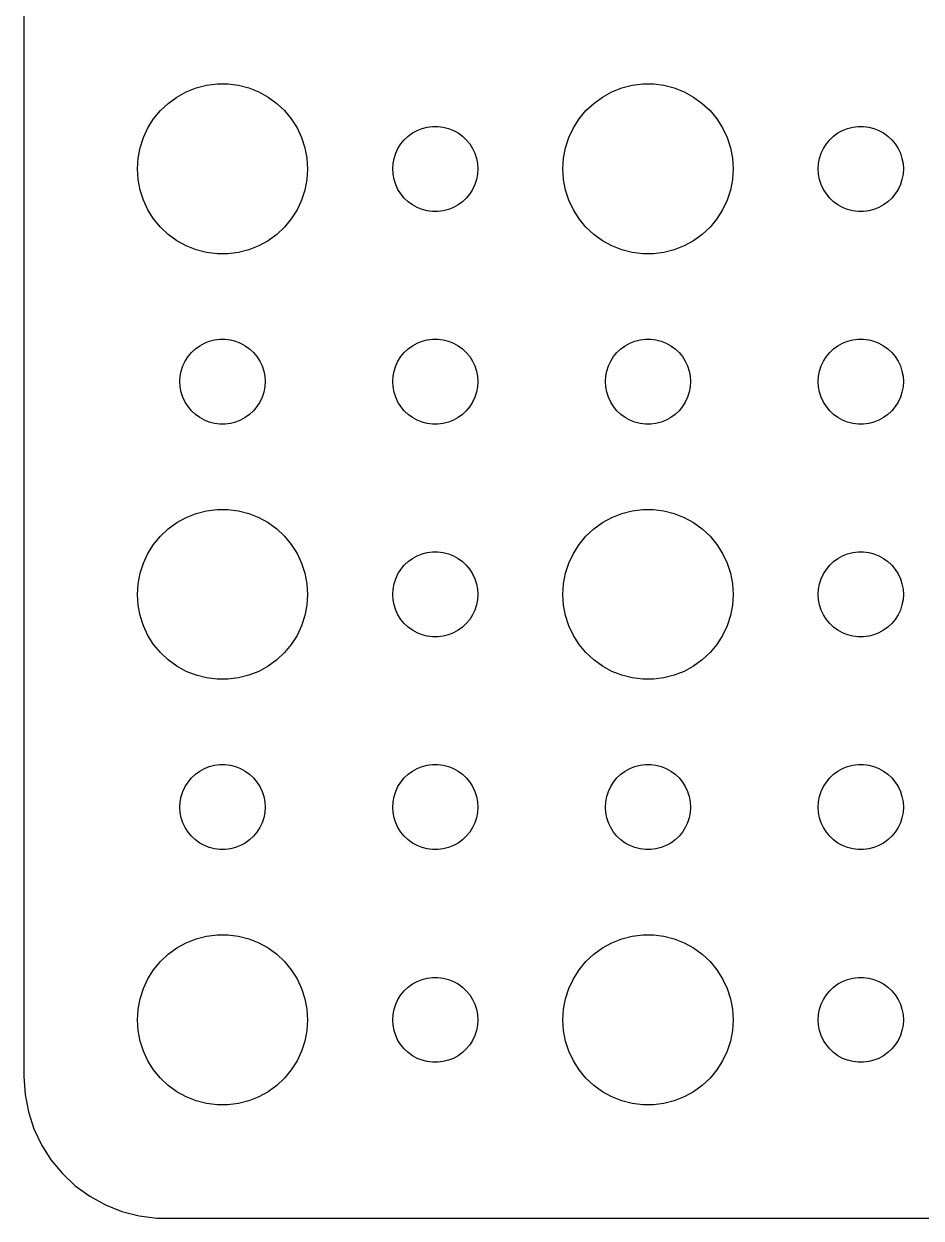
# Model space of a CAD drawing. Header units: metres. Extents: x -67 to 67, y -44 to 44.
# Drawn here: x -67 to -35.37, y -44.49 to -2.39 of the extents above; entities that cross this region are included whole.
import ezdxf

# ---------------------------------------------------------------- set-up
doc = ezdxf.new("R2010")
doc.units = ezdxf.units.M

msp = doc.modelspace()

# ---------------------------------------------------------------- linework, layer by layer
for p, q in [((-67, 39.5), (-67, -39.5)), ((-60.927, -4.64682), (-60.5621, -4.55313)), ((-60.5621, -4.55313), (-60.1884, -4.50591)), ((-60.1884, -4.50591), (-59.8116, -4.50591)), ((-59.8116, -4.50591), (-59.4379, -4.55313)), ((-59.4379, -4.55313), (-59.0729, -4.64682)), ((-45.927, -4.64682), (-45.5621, -4.55313)), ((-45.5621, -4.55313), (-45.1884, -4.50591)), ((-45.1884, -4.50591), (-44.8116, -4.50591)), ((-44.8116, -4.50591), (-44.4379, -4.55313)), ((-44.4379, -4.55313), (-44.0729, -4.64682)), ((-61.9123, -5.18845), (-61.6075, -4.96701)), ((-61.6075, -4.96701), (-61.2773, -4.78551)), ((-61.2773, -4.78551), (-60.927, -4.64682)), ((-59.0729, -4.64682), (-58.7227, -4.78551)), ((-58.7227, -4.78551), (-58.3925, -4.96701)), ((-58.3925, -4.96701), (-58.0877, -5.18845)), ((-46.9123, -5.18845), (-46.6075, -4.96701)), ((-46.6075, -4.96701), (-46.2773, -4.78551)), ((-46.2773, -4.78551), (-45.927, -4.64682)), ((-44.0729, -4.64682), (-43.7227, -4.78551)), ((-43.7227, -4.78551), (-43.3925, -4.96701)), ((-43.3925, -4.96701), (-43.0877, -5.18845)), ((-62.427, -5.73663), (-62.1869, -5.44635)), ((-62.1869, -5.44635), (-61.9123, -5.18845)), ((-58.0877, -5.18845), (-57.8131, -5.44635)), ((-57.8131, -5.44635), (-57.5729, -5.73663)), ((-47.427, -5.73663), (-47.1869, -5.44635)), ((-47.1869, -5.44635), (-46.9123, -5.18845)), ((-43.0877, -5.18845), (-42.8131, -5.44635)), ((-42.8131, -5.44635), (-42.5729, -5.73663)), ((-62.6289, -6.05473), (-62.427, -5.73663)), ((-57.5729, -5.73663), (-57.3711, -6.05473)), ((-47.6289, -6.05473), (-47.427, -5.73663)), ((-42.5729, -5.73663), (-42.3711, -6.05473)), ((-62.7893, -6.39561), (-62.6289, -6.05473)), ((-57.3711, -6.05473), (-57.2107, -6.39561)), ((-53.4561, -6.34422), (-53.3037, -6.23351)), ((-53.3037, -6.23351), (-53.1387, -6.14275)), ((-53.1387, -6.14275), (-52.9635, -6.07341)), ((-52.9635, -6.07341), (-52.7811, -6.02657)), ((-52.7811, -6.02657), (-52.5942, -6.00294)), ((-52.5942, -6.00294), (-52.4058, -6.00294)), ((-52.4058, -6.00294), (-52.2189, -6.02657)), ((-52.2189, -6.02657), (-52.0365, -6.07341)), ((-52.0365, -6.07341), (-51.8613, -6.14275)), ((-51.8613, -6.14275), (-51.6963, -6.23351)), ((-51.6963, -6.23351), (-51.5439, -6.34422)), ((-47.7893, -6.39561), (-47.6289, -6.05473)), ((-42.3711, -6.05473), (-42.2107, -6.39561)), ((-38.4561, -6.34422), (-38.3037, -6.23351)), ((-38.3037, -6.23351), (-38.1387, -6.14275)), ((-38.1387, -6.14275), (-37.9635, -6.07341)), ((-37.9635, -6.07341), (-37.7811, -6.02657)), ((-37.7811, -6.02657), (-37.5942, -6.00294)), ((-37.5942, -6.00294), (-37.4058, -6.00294)), ((-37.4058, -6.00294), (-37.2189, -6.02657)), ((-37.2189, -6.02657), (-37.0365, -6.07341)), ((-37.0365, -6.07341), (-36.8613, -6.14275)), ((-36.8613, -6.14275), (-36.6963, -6.23351)), ((-36.6963, -6.23351), (-36.5439, -6.34422)), ((-62.9057, -6.75392), (-62.7893, -6.39561)), ((-57.2107, -6.39561), (-57.0942, -6.75392)), ((-53.8145, -6.77736), (-53.7135, -6.61832)), ((-53.7135, -6.61832), (-53.5934, -6.47318)), ((-53.5934, -6.47318), (-53.4561, -6.34422)), ((-51.5439, -6.34422), (-51.4065, -6.47318)), ((-51.4065, -6.47318), (-51.2865, -6.61832)), ((-51.2865, -6.61832), (-51.1855, -6.77736)), ((-47.9057, -6.75392), (-47.7893, -6.39561)), ((-42.2107, -6.39561), (-42.0942, -6.75392)), ((-38.8145, -6.77736), (-38.7135, -6.61832)), ((-38.7135, -6.61832), (-38.5934, -6.47318)), ((-38.5934, -6.47318), (-38.4561, -6.34422)), ((-36.5439, -6.34422), (-36.4065, -6.47318)), ((-36.4065, -6.47318), (-36.2865, -6.61832)), ((-36.2865, -6.61832), (-36.1855, -6.77736)), ((-63, -7.5), (-62.9763, -7.12399)), ((-62.9763, -7.12399), (-62.9057, -6.75392)), ((-57.0942, -6.75392), (-57.0237, -7.12399)), ((-57.0237, -7.12399), (-57, -7.5)), ((-53.9882, -7.312), (-53.9529, -7.12695)), ((-53.9529, -7.12695), (-53.8947, -6.9478)), ((-53.8947, -6.9478), (-53.8145, -6.77736)), ((-51.1855, -6.77736), (-51.1053, -6.9478)), ((-51.1053, -6.9478), (-51.0471, -7.12695)), ((-51.0471, -7.12695), (-51.0118, -7.312)), ((-48, -7.5), (-47.9763, -7.12399)), ((-47.9763, -7.12399), (-47.9057, -6.75392)), ((-42.0942, -6.75392), (-42.0237, -7.12399)), ((-42.0237, -7.12399), (-42, -7.5)), ((-38.9882, -7.312), (-38.9529, -7.12695)), ((-38.9529, -7.12695), (-38.8947, -6.9478)), ((-38.8947, -6.9478), (-38.8145, -6.77736)), ((-36.1855, -6.77736), (-36.1053, -6.9478)), ((-36.1053, -6.9478), (-36.0471, -7.12695)), ((-36.0471, -7.12695), (-36.0118, -7.312)), ((-62.9763, -7.87599), (-63, -7.5)), ((-57, -7.5), (-57.0237, -7.87599)), ((-54, -7.5), (-53.9882, -7.312)), ((-53.9882, -7.68799), (-54, -7.5)), ((-51.0118, -7.312), (-51, -7.5)), ((-51, -7.5), (-51.0118, -7.68799)), ((-47.9763, -7.87599), (-48, -7.5)), ((-42, -7.5), (-42.0237, -7.87599)), ((-39, -7.5), (-38.9882, -7.312)), ((-38.9882, -7.68799), (-39, -7.5)), ((-36.0118, -7.312), (-36, -7.5)), ((-36, -7.5), (-36.0118, -7.68799)), ((-62.9057, -8.24606), (-62.9763, -7.87599)), ((-57.0237, -7.87599), (-57.0942, -8.24606)), ((-53.9529, -7.87303), (-53.9882, -7.68799)), ((-53.8947, -8.05219), (-53.9529, -7.87303)), ((-51.0471, -7.87303), (-51.1053, -8.05219)), ((-51.0118, -7.68799), (-51.0471, -7.87303)), ((-47.9057, -8.24606), (-47.9763, -7.87599)), ((-42.0237, -7.87599), (-42.0942, -8.24606)), ((-38.9529, -7.87303), (-38.9882, -7.68799)), ((-38.8947, -8.05219), (-38.9529, -7.87303)), ((-36.0471, -7.87303), (-36.1053, -8.05219)), ((-36.0118, -7.68799), (-36.0471, -7.87303)), ((-62.7893, -8.60437), (-62.9057, -8.24606)), ((-57.0942, -8.24606), (-57.2107, -8.60437)), ((-53.8145, -8.22263), (-53.8947, -8.05219)), ((-53.7135, -8.38167), (-53.8145, -8.22263)), ((-53.5934, -8.52681), (-53.7135, -8.38167)), ((-51.2865, -8.38167), (-51.4065, -8.52681)), ((-51.1855, -8.22263), (-51.2865, -8.38167)), ((-51.1053, -8.05219), (-51.1855, -8.22263)), ((-47.7893, -8.60437), (-47.9057, -8.24606)), ((-42.0942, -8.24606), (-42.2107, -8.60437)), ((-38.8145, -8.22263), (-38.8947, -8.05219)), ((-38.7135, -8.38167), (-38.8145, -8.22263)), ((-38.5934, -8.52681), (-38.7135, -8.38167)), ((-36.2865, -8.38167), (-36.4065, -8.52681)), ((-36.1855, -8.22263), (-36.2865, -8.38167)), ((-36.1053, -8.05219), (-36.1855, -8.22263)), ((-62.6289, -8.94525), (-62.7893, -8.60437)), ((-57.2107, -8.60437), (-57.3711, -8.94525)), ((-53.4561, -8.65576), (-53.5934, -8.52681)), ((-53.3037, -8.76648), (-53.4561, -8.65576)), ((-53.1387, -8.85724), (-53.3037, -8.76648)), ((-51.6963, -8.76648), (-51.8613, -8.85724)), ((-51.5439, -8.65576), (-51.6963, -8.76648)), ((-51.4065, -8.52681), (-51.5439, -8.65576)), ((-47.6289, -8.94525), (-47.7893, -8.60437)), ((-42.2107, -8.60437), (-42.3711, -8.94525)), ((-38.4561, -8.65576), (-38.5934, -8.52681)), ((-38.3037, -8.76648), (-38.4561, -8.65576)), ((-38.1387, -8.85724), (-38.3037, -8.76648)), ((-36.6963, -8.76648), (-36.8613, -8.85724)), ((-36.5439, -8.65576), (-36.6963, -8.76648)), ((-36.4065, -8.52681), (-36.5439, -8.65576)), ((-62.427, -9.26335), (-62.6289, -8.94525)), ((-57.3711, -8.94525), (-57.5729, -9.26335)), ((-52.9635, -8.92657), (-53.1387, -8.85724)), ((-52.7811, -8.97342), (-52.9635, -8.92657)), ((-52.5942, -8.99704), (-52.7811, -8.97342)), ((-52.4058, -8.99704), (-52.5942, -8.99704)), ((-52.2189, -8.97342), (-52.4058, -8.99704)), ((-52.0365, -8.92657), (-52.2189, -8.97342)), ((-51.8613, -8.85724), (-52.0365, -8.92657)), ((-47.427, -9.26335), (-47.6289, -8.94525)), ((-42.3711, -8.94525), (-42.5729, -9.26335)), ((-37.9635, -8.92657), (-38.1387, -8.85724)), ((-37.7811, -8.97342), (-37.9635, -8.92657)), ((-37.5942, -8.99704), (-37.7811, -8.97342)), ((-37.4058, -8.99704), (-37.5942, -8.99704)), ((-37.2189, -8.97342), (-37.4058, -8.99704)), ((-37.0365, -8.92657), (-37.2189, -8.97342)), ((-36.8613, -8.85724), (-37.0365, -8.92657)), ((-62.1869, -9.55363), (-62.427, -9.26335)), ((-61.9123, -9.81154), (-62.1869, -9.55363)), ((-57.8131, -9.55363), (-58.0877, -9.81154)), ((-57.5729, -9.26335), (-57.8131, -9.55363)), ((-47.1869, -9.55363), (-47.427, -9.26335)), ((-46.9123, -9.81154), (-47.1869, -9.55363)), ((-42.8131, -9.55363), (-43.0877, -9.81154)), ((-42.5729, -9.26335), (-42.8131, -9.55363)), ((-61.6075, -10.033), (-61.9123, -9.81154)), ((-61.2773, -10.2145), (-61.6075, -10.033)), ((-58.3925, -10.033), (-58.7227, -10.2145)), ((-58.0877, -9.81154), (-58.3925, -10.033)), ((-46.6075, -10.033), (-46.9123, -9.81154)), ((-46.2773, -10.2145), (-46.6075, -10.033)), ((-43.3925, -10.033), (-43.7227, -10.2145)), ((-43.0877, -9.81154), (-43.3925, -10.033)), ((-60.927, -10.3532), (-61.2773, -10.2145)), ((-60.5621, -10.4469), (-60.927, -10.3532)), ((-60.1884, -10.4941), (-60.5621, -10.4469)), ((-59.8116, -10.4941), (-60.1884, -10.4941)), ((-59.4379, -10.4469), (-59.8116, -10.4941)), ((-59.0729, -10.3532), (-59.4379, -10.4469)), ((-58.7227, -10.2145), (-59.0729, -10.3532)), ((-45.927, -10.3532), (-46.2773, -10.2145)), ((-45.5621, -10.4469), (-45.927, -10.3532)), ((-45.1884, -10.4941), (-45.5621, -10.4469)), ((-44.8116, -10.4941), (-45.1884, -10.4941)), ((-44.4379, -10.4469), (-44.8116, -10.4941)), ((-44.0729, -10.3532), (-44.4379, -10.4469)), ((-43.7227, -10.2145), (-44.0729, -10.3532)), ((-61.0934, -13.9732), (-60.9561, -13.8442)), ((-60.9561, -13.8442), (-60.8037, -13.7335)), ((-60.8037, -13.7335), (-60.6387, -13.6427)), ((-60.6387, -13.6427), (-60.4635, -13.5734)), ((-60.4635, -13.5734), (-60.2811, -13.5266)), ((-60.2811, -13.5266), (-60.0942, -13.5029)), ((-60.0942, -13.5029), (-59.9058, -13.5029)), ((-59.9058, -13.5029), (-59.7189, -13.5266)), ((-59.7189, -13.5266), (-59.5365, -13.5734)), ((-59.5365, -13.5734), (-59.3613, -13.6427)), ((-59.3613, -13.6427), (-59.1963, -13.7335)), ((-59.1963, -13.7335), (-59.0439, -13.8442)), ((-59.0439, -13.8442), (-58.9065, -13.9732)), ((-53.5934, -13.9732), (-53.4561, -13.8442)), ((-53.4561, -13.8442), (-53.3037, -13.7335)), ((-53.3037, -13.7335), (-53.1387, -13.6427)), ((-53.1387, -13.6427), (-52.9635, -13.5734)), ((-52.9635, -13.5734), (-52.7811, -13.5266)), ((-52.7811, -13.5266), (-52.5942, -13.5029)), ((-52.5942, -13.5029), (-52.4058, -13.5029)), ((-52.4058, -13.5029), (-52.2189, -13.5266)), ((-52.2189, -13.5266), (-52.0365, -13.5734)), ((-52.0365, -13.5734), (-51.8613, -13.6427)), ((-51.8613, -13.6427), (-51.6963, -13.7335)), ((-51.6963, -13.7335), (-51.5439, -13.8442)), ((-51.5439, -13.8442), (-51.4065, -13.9732)), ((-46.0934, -13.9732), (-45.9561, -13.8442)), ((-45.9561, -13.8442), (-45.8037, -13.7335)), ((-45.8037, -13.7335), (-45.6387, -13.6427)), ((-45.6387, -13.6427), (-45.4635, -13.5734)), ((-45.4635, -13.5734), (-45.2811, -13.5266)), ((-45.2811, -13.5266), (-45.0942, -13.5029)), ((-45.0942, -13.5029), (-44.9058, -13.5029)), ((-44.9058, -13.5029), (-44.7189, -13.5266)), ((-44.7189, -13.5266), (-44.5365, -13.5734)), ((-44.5365, -13.5734), (-44.3613, -13.6427)), ((-44.3613, -13.6427), (-44.1963, -13.7335)), ((-44.1963, -13.7335), (-44.0439, -13.8442)), ((-44.0439, -13.8442), (-43.9065, -13.9732)), ((-38.5934, -13.9732), (-38.4561, -13.8442)), ((-38.4561, -13.8442), (-38.3037, -13.7335)), ((-38.3037, -13.7335), (-38.1387, -13.6427)), ((-38.1387, -13.6427), (-37.9635, -13.5734)), ((-37.9635, -13.5734), (-37.7811, -13.5266)), ((-37.7811, -13.5266), (-37.5942, -13.5029)), ((-37.5942, -13.5029), (-37.4058, -13.5029)), ((-37.4058, -13.5029), (-37.2189, -13.5266)), ((-37.2189, -13.5266), (-37.0365, -13.5734)), ((-37.0365, -13.5734), (-36.8613, -13.6427)), ((-36.8613, -13.6427), (-36.6963, -13.7335)), ((-36.6963, -13.7335), (-36.5439, -13.8442)), ((-36.5439, -13.8442), (-36.4065, -13.9732)), ((-61.3947, -14.4478), (-61.3145, -14.2774)), ((-61.3145, -14.2774), (-61.2135, -14.1183)), ((-61.2135, -14.1183), (-61.0934, -13.9732)), ((-58.9065, -13.9732), (-58.7865, -14.1183)), ((-58.7865, -14.1183), (-58.6855, -14.2774)), ((-58.6855, -14.2774), (-58.6053, -14.4478)), ((-53.8947, -14.4478), (-53.8145, -14.2774)), ((-53.8145, -14.2774), (-53.7135, -14.1183)), ((-53.7135, -14.1183), (-53.5934, -13.9732)), ((-51.4065, -13.9732), (-51.2865, -14.1183)), ((-51.2865, -14.1183), (-51.1855, -14.2774)), ((-51.1855, -14.2774), (-51.1053, -14.4478)), ((-46.3947, -14.4478), (-46.3145, -14.2774)), ((-46.3145, -14.2774), (-46.2135, -14.1183)), ((-46.2135, -14.1183), (-46.0934, -13.9732)), ((-43.9065, -13.9732), (-43.7865, -14.1183)), ((-43.7865, -14.1183), (-43.6855, -14.2774)), ((-43.6855, -14.2774), (-43.6053, -14.4478)), ((-38.8947, -14.4478), (-38.8145, -14.2774)), ((-38.8145, -14.2774), (-38.7135, -14.1183)), ((-38.7135, -14.1183), (-38.5934, -13.9732)), ((-36.4065, -13.9732), (-36.2865, -14.1183)), ((-36.2865, -14.1183), (-36.1855, -14.2774)), ((-36.1855, -14.2774), (-36.1053, -14.4478)), ((-61.4882, -14.812), (-61.4529, -14.627)), ((-61.4529, -14.627), (-61.3947, -14.4478)), ((-58.6053, -14.4478), (-58.5471, -14.627)), ((-58.5471, -14.627), (-58.5118, -14.812)), ((-53.9882, -14.812), (-53.9529, -14.627)), ((-53.9529, -14.627), (-53.8947, -14.4478)), ((-51.1053, -14.4478), (-51.0471, -14.627)), ((-51.0471, -14.627), (-51.0118, -14.812)), ((-46.4882, -14.812), (-46.4529, -14.627)), ((-46.4529, -14.627), (-46.3947, -14.4478)), ((-43.6053, -14.4478), (-43.5471, -14.627)), ((-43.5471, -14.627), (-43.5118, -14.812)), ((-38.9882, -14.812), (-38.9529, -14.627)), ((-38.9529, -14.627), (-38.8947, -14.4478)), ((-36.1053, -14.4478), (-36.0471, -14.627)), ((-36.0471, -14.627), (-36.0118, -14.812)), ((-61.5, -15), (-61.4882, -14.812)), ((-61.4882, -15.188), (-61.5, -15)), ((-58.5118, -14.812), (-58.5, -15)), ((-58.5, -15), (-58.5118, -15.188)), ((-54, -15), (-53.9882, -14.812)), ((-53.9882, -15.188), (-54, -15)), ((-51.0118, -14.812), (-51, -15)), ((-51, -15), (-51.0118, -15.188)), ((-46.5, -15), (-46.4882, -14.812)), ((-46.4882, -15.188), (-46.5, -15)), ((-43.5118, -14.812), (-43.5, -15)), ((-43.5, -15), (-43.5118, -15.188)), ((-39, -15), (-38.9882, -14.812)), ((-38.9882, -15.188), (-39, -15)), ((-36.0118, -14.812), (-36, -15)), ((-36, -15), (-36.0118, -15.188)), ((-61.4529, -15.373), (-61.4882, -15.188)), ((-61.3947, -15.5522), (-61.4529, -15.373)), ((-61.3145, -15.7226), (-61.3947, -15.5522)), ((-58.6053, -15.5522), (-58.6855, -15.7226)), ((-58.5471, -15.373), (-58.6053, -15.5522)), ((-58.5118, -15.188), (-58.5471, -15.373)), ((-53.9529, -15.373), (-53.9882, -15.188)), ((-53.8947, -15.5522), (-53.9529, -15.373)), ((-53.8145, -15.7226), (-53.8947, -15.5522)), ((-51.1053, -15.5522), (-51.1855, -15.7226)), ((-51.0471, -15.373), (-51.1053, -15.5522)), ((-51.0118, -15.188), (-51.0471, -15.373)), ((-46.4529, -15.373), (-46.4882, -15.188)), ((-46.3947, -15.5522), (-46.4529, -15.373)), ((-46.3145, -15.7226), (-46.3947, -15.5522)), ((-43.6053, -15.5522), (-43.6855, -15.7226)), ((-43.5471, -15.373), (-43.6053, -15.5522)), ((-43.5118, -15.188), (-43.5471, -15.373)), ((-38.9529, -15.373), (-38.9882, -15.188)), ((-38.8947, -15.5522), (-38.9529, -15.373)), ((-38.8145, -15.7226), (-38.8947, -15.5522)), ((-36.1053, -15.5522), (-36.1855, -15.7226)), ((-36.0471, -15.373), (-36.1053, -15.5522)), ((-36.0118, -15.188), (-36.0471, -15.373)), ((-61.2135, -15.8817), (-61.3145, -15.7226)), ((-61.0934, -16.0268), (-61.2135, -15.8817)), ((-58.7865, -15.8817), (-58.9065, -16.0268)), ((-58.6855, -15.7226), (-58.7865, -15.8817)), ((-53.7135, -15.8817), (-53.8145, -15.7226)), ((-53.5934, -16.0268), (-53.7135, -15.8817)), ((-51.2865, -15.8817), (-51.4065, -16.0268)), ((-51.1855, -15.7226), (-51.2865, -15.8817)), ((-46.2135, -15.8817), (-46.3145, -15.7226)), ((-46.0934, -16.0268), (-46.2135, -15.8817)), ((-43.7865, -15.8817), (-43.9065, -16.0268)), ((-43.6855, -15.7226), (-43.7865, -15.8817)), ((-38.7135, -15.8817), (-38.8145, -15.7226)), ((-38.5934, -16.0268), (-38.7135, -15.8817)), ((-36.2865, -15.8817), (-36.4065, -16.0268)), ((-36.1855, -15.7226), (-36.2865, -15.8817)), ((-60.9561, -16.1558), (-61.0934, -16.0268)), ((-60.8037, -16.2665), (-60.9561, -16.1558)), ((-60.6387, -16.3572), (-60.8037, -16.2665)), ((-60.4635, -16.4266), (-60.6387, -16.3572)), ((-59.3613, -16.3572), (-59.5365, -16.4266)), ((-59.1963, -16.2665), (-59.3613, -16.3572)), ((-59.0439, -16.1558), (-59.1963, -16.2665)), ((-58.9065, -16.0268), (-59.0439, -16.1558)), ((-53.4561, -16.1558), (-53.5934, -16.0268)), ((-53.3037, -16.2665), (-53.4561, -16.1558)), ((-53.1387, -16.3572), (-53.3037, -16.2665)), ((-52.9635, -16.4266), (-53.1387, -16.3572)), ((-51.8613, -16.3572), (-52.0365, -16.4266)), ((-51.6963, -16.2665), (-51.8613, -16.3572)), ((-51.5439, -16.1558), (-51.6963, -16.2665)), ((-51.4065, -16.0268), (-51.5439, -16.1558)), ((-45.9561, -16.1558), (-46.0934, -16.0268)), ((-45.8037, -16.2665), (-45.9561, -16.1558)), ((-45.6387, -16.3572), (-45.8037, -16.2665)), ((-45.4635, -16.4266), (-45.6387, -16.3572)), ((-44.3613, -16.3572), (-44.5365, -16.4266)), ((-44.1963, -16.2665), (-44.3613, -16.3572)), ((-44.0439, -16.1558), (-44.1963, -16.2665)), ((-43.9065, -16.0268), (-44.0439, -16.1558)), ((-38.4561, -16.1558), (-38.5934, -16.0268)), ((-38.3037, -16.2665), (-38.4561, -16.1558)), ((-38.1387, -16.3572), (-38.3037, -16.2665)), ((-37.9635, -16.4266), (-38.1387, -16.3572)), ((-36.8613, -16.3572), (-37.0365, -16.4266)), ((-36.6963, -16.2665), (-36.8613, -16.3572)), ((-36.5439, -16.1558), (-36.6963, -16.2665)), ((-36.4065, -16.0268), (-36.5439, -16.1558)), ((-60.2811, -16.4734), (-60.4635, -16.4266)), ((-60.0942, -16.497), (-60.2811, -16.4734)), ((-59.9058, -16.497), (-60.0942, -16.497)), ((-59.7189, -16.4734), (-59.9058, -16.497)), ((-59.5365, -16.4266), (-59.7189, -16.4734)), ((-52.7811, -16.4734), (-52.9635, -16.4266)), ((-52.5942, -16.497), (-52.7811, -16.4734)), ((-52.4058, -16.497), (-52.5942, -16.497)), ((-52.2189, -16.4734), (-52.4058, -16.497)), ((-52.0365, -16.4266), (-52.2189, -16.4734)), ((-45.2811, -16.4734), (-45.4635, -16.4266)), ((-45.0942, -16.497), (-45.2811, -16.4734)), ((-44.9058, -16.497), (-45.0942, -16.497)), ((-44.7189, -16.4734), (-44.9058, -16.497)), ((-44.5365, -16.4266), (-44.7189, -16.4734)), ((-37.7811, -16.4734), (-37.9635, -16.4266)), ((-37.5942, -16.497), (-37.7811, -16.4734)), ((-37.4058, -16.497), (-37.5942, -16.497)), ((-37.2189, -16.4734), (-37.4058, -16.497)), ((-37.0365, -16.4266), (-37.2189, -16.4734)), ((-61.6075, -19.967), (-61.2773, -19.7855)), ((-61.2773, -19.7855), (-60.927, -19.6468)), ((-60.927, -19.6468), (-60.5621, -19.5531)), ((-60.5621, -19.5531), (-60.1884, -19.5059)), ((-60.1884, -19.5059), (-59.8116, -19.5059)), ((-59.8116, -19.5059), (-59.4379, -19.5531)), ((-59.4379, -19.5531), (-59.0729, -19.6468)), ((-59.0729, -19.6468), (-58.7227, -19.7855)), ((-58.7227, -19.7855), (-58.3925, -19.967)), ((-46.6075, -19.967), (-46.2773, -19.7855)), ((-46.2773, -19.7855), (-45.927, -19.6468)), ((-45.927, -19.6468), (-45.5621, -19.5531)), ((-45.5621, -19.5531), (-45.1884, -19.5059)), ((-45.1884, -19.5059), (-44.8116, -19.5059)), ((-44.8116, -19.5059), (-44.4379, -19.5531)), ((-44.4379, -19.5531), (-44.0729, -19.6468)), ((-44.0729, -19.6468), (-43.7227, -19.7855)), ((-43.7227, -19.7855), (-43.3925, -19.967)), ((-62.1869, -20.4464), (-61.9123, -20.1884)), ((-61.9123, -20.1884), (-61.6075, -19.967)), ((-58.3925, -19.967), (-58.0877, -20.1884)), ((-58.0877, -20.1884), (-57.8131, -20.4464)), ((-47.1869, -20.4464), (-46.9123, -20.1884)), ((-46.9123, -20.1884), (-46.6075, -19.967)), ((-43.3925, -19.967), (-43.0877, -20.1884)), ((-43.0877, -20.1884), (-42.8131, -20.4464)), ((-62.427, -20.7366), (-62.1869, -20.4464)), ((-57.8131, -20.4464), (-57.5729, -20.7366)), ((-47.427, -20.7366), (-47.1869, -20.4464)), ((-42.8131, -20.4464), (-42.5729, -20.7366)), ((-62.6289, -21.0547), (-62.427, -20.7366)), ((-57.5729, -20.7366), (-57.3711, -21.0547)), ((-52.9635, -21.0734), (-52.7811, -21.0266)), ((-52.7811, -21.0266), (-52.5942, -21.003)), ((-52.5942, -21.003), (-52.4058, -21.003)), ((-52.4058, -21.003), (-52.2189, -21.0266)), ((-52.2189, -21.0266), (-52.0365, -21.0734)), ((-47.6289, -21.0547), (-47.427, -20.7366)), ((-42.5729, -20.7366), (-42.3711, -21.0547)), ((-37.9635, -21.0734), (-37.7811, -21.0266)), ((-37.7811, -21.0266), (-37.5942, -21.003)), ((-37.5942, -21.003), (-37.4058, -21.003)), ((-37.4058, -21.003), (-37.2189, -21.0266)), ((-37.2189, -21.0266), (-37.0365, -21.0734)), ((-62.9057, -21.7539), (-62.7893, -21.3956)), ((-62.7893, -21.3956), (-62.6289, -21.0547)), ((-57.3711, -21.0547), (-57.2107, -21.3956)), ((-57.2107, -21.3956), (-57.0942, -21.7539)), ((-53.5934, -21.4732), (-53.4561, -21.3442)), ((-53.4561, -21.3442), (-53.3037, -21.2335)), ((-53.3037, -21.2335), (-53.1387, -21.1427)), ((-53.1387, -21.1427), (-52.9635, -21.0734)), ((-52.0365, -21.0734), (-51.8613, -21.1427)), ((-51.8613, -21.1427), (-51.6963, -21.2335)), ((-51.6963, -21.2335), (-51.5439, -21.3442)), ((-51.5439, -21.3442), (-51.4065, -21.4732)), ((-47.9057, -21.7539), (-47.7893, -21.3956)), ((-47.7893, -21.3956), (-47.6289, -21.0547)), ((-42.3711, -21.0547), (-42.2107, -21.3956)), ((-42.2107, -21.3956), (-42.0942, -21.7539)), ((-38.5934, -21.4732), (-38.4561, -21.3442)), ((-38.4561, -21.3442), (-38.3037, -21.2335)), ((-38.3037, -21.2335), (-38.1387, -21.1427)), ((-38.1387, -21.1427), (-37.9635, -21.0734)), ((-37.0365, -21.0734), (-36.8613, -21.1427)), ((-36.8613, -21.1427), (-36.6963, -21.2335)), ((-36.6963, -21.2335), (-36.5439, -21.3442)), ((-36.5439, -21.3442), (-36.4065, -21.4732)), ((-62.9763, -22.124), (-62.9057, -21.7539)), ((-57.0942, -21.7539), (-57.0237, -22.124)), ((-53.8947, -21.9478), (-53.8145, -21.7774)), ((-53.8145, -21.7774), (-53.7135, -21.6183)), ((-53.7135, -21.6183), (-53.5934, -21.4732)), ((-51.4065, -21.4732), (-51.2865, -21.6183)), ((-51.2865, -21.6183), (-51.1855, -21.7774)), ((-51.1855, -21.7774), (-51.1053, -21.9478)), ((-47.9763, -22.124), (-47.9057, -21.7539)), ((-42.0942, -21.7539), (-42.0237, -22.124)), ((-38.8947, -21.9478), (-38.8145, -21.7774)), ((-38.8145, -21.7774), (-38.7135, -21.6183)), ((-38.7135, -21.6183), (-38.5934, -21.4732)), ((-36.4065, -21.4732), (-36.2865, -21.6183)), ((-36.2865, -21.6183), (-36.1855, -21.7774)), ((-36.1855, -21.7774), (-36.1053, -21.9478)), ((-63, -22.5), (-62.9763, -22.124)), ((-57.0237, -22.124), (-57, -22.5)), ((-54, -22.5), (-53.9882, -22.312)), ((-53.9882, -22.312), (-53.9529, -22.127)), ((-53.9529, -22.127), (-53.8947, -21.9478)), ((-51.1053, -21.9478), (-51.0471, -22.127)), ((-51.0471, -22.127), (-51.0118, -22.312)), ((-51.0118, -22.312), (-51, -22.5)), ((-48, -22.5), (-47.9763, -22.124)), ((-42.0237, -22.124), (-42, -22.5)), ((-39, -22.5), (-38.9882, -22.312)), ((-38.9882, -22.312), (-38.9529, -22.127)), ((-38.9529, -22.127), (-38.8947, -21.9478)), ((-36.1053, -21.9478), (-36.0471, -22.127)), ((-36.0471, -22.127), (-36.0118, -22.312)), ((-36.0118, -22.312), (-36, -22.5)), ((-62.9763, -22.876), (-63, -22.5)), ((-57, -22.5), (-57.0237, -22.876)), ((-53.9882, -22.688), (-54, -22.5)), ((-53.9529, -22.873), (-53.9882, -22.688)), ((-51.0118, -22.688), (-51.0471, -22.873)), ((-51, -22.5), (-51.0118, -22.688)), ((-47.9763, -22.876), (-48, -22.5)), ((-42, -22.5), (-42.0237, -22.876)), ((-38.9882, -22.688), (-39, -22.5)), ((-38.9529, -22.873), (-38.9882, -22.688)), ((-36.0118, -22.688), (-36.0471, -22.873)), ((-36, -22.5), (-36.0118, -22.688)), ((-62.9057, -23.2461), (-62.9763, -22.876)), ((-57.0237, -22.876), (-57.0942, -23.2461)), ((-53.8947, -23.0522), (-53.9529, -22.873)), ((-53.8145, -23.2226), (-53.8947, -23.0522)), ((-51.1053, -23.0522), (-51.1855, -23.2226)), ((-51.0471, -22.873), (-51.1053, -23.0522)), ((-47.9057, -23.2461), (-47.9763, -22.876)), ((-42.0237, -22.876), (-42.0942, -23.2461)), ((-38.8947, -23.0522), (-38.9529, -22.873)), ((-38.8145, -23.2226), (-38.8947, -23.0522)), ((-36.1053, -23.0522), (-36.1855, -23.2226)), ((-36.0471, -22.873), (-36.1053, -23.0522)), ((-62.7893, -23.6044), (-62.9057, -23.2461)), ((-57.0942, -23.2461), (-57.2107, -23.6044)), ((-53.7135, -23.3817), (-53.8145, -23.2226)), ((-53.5934, -23.5268), (-53.7135, -23.3817)), ((-53.4561, -23.6558), (-53.5934, -23.5268)), ((-51.4065, -23.5268), (-51.5439, -23.6558)), ((-51.2865, -23.3817), (-51.4065, -23.5268)), ((-51.1855, -23.2226), (-51.2865, -23.3817)), ((-47.7893, -23.6044), (-47.9057, -23.2461)), ((-42.0942, -23.2461), (-42.2107, -23.6044)), ((-38.7135, -23.3817), (-38.8145, -23.2226)), ((-38.5934, -23.5268), (-38.7135, -23.3817)), ((-38.4561, -23.6558), (-38.5934, -23.5268)), ((-36.4065, -23.5268), (-36.5439, -23.6558)), ((-36.2865, -23.3817), (-36.4065, -23.5268)), ((-36.1855, -23.2226), (-36.2865, -23.3817)), ((-62.6289, -23.9453), (-62.7893, -23.6044)), ((-62.427, -24.2634), (-62.6289, -23.9453)), ((-57.3711, -23.9453), (-57.5729, -24.2634)), ((-57.2107, -23.6044), (-57.3711, -23.9453)), ((-53.3037, -23.7665), (-53.4561, -23.6558)), ((-53.1387, -23.8572), (-53.3037, -23.7665)), ((-52.9635, -23.9266), (-53.1387, -23.8572)), ((-52.7811, -23.9734), (-52.9635, -23.9266)), ((-52.5942, -23.997), (-52.7811, -23.9734)), ((-52.4058, -23.997), (-52.5942, -23.997)), ((-52.2189, -23.9734), (-52.4058, -23.997)), ((-52.0365, -23.9266), (-52.2189, -23.9734)), ((-51.8613, -23.8572), (-52.0365, -23.9266)), ((-51.6963, -23.7665), (-51.8613, -23.8572)), ((-51.5439, -23.6558), (-51.6963, -23.7665)), ((-47.6289, -23.9453), (-47.7893, -23.6044)), ((-47.427, -24.2634), (-47.6289, -23.9453)), ((-42.3711, -23.9453), (-42.5729, -24.2634)), ((-42.2107, -23.6044), (-42.3711, -23.9453)), ((-38.3037, -23.7665), (-38.4561, -23.6558)), ((-38.1387, -23.8572), (-38.3037, -23.7665)), ((-37.9635, -23.9266), (-38.1387, -23.8572)), ((-37.7811, -23.9734), (-37.9635, -23.9266)), ((-37.5942, -23.997), (-37.7811, -23.9734)), ((-37.4058, -23.997), (-37.5942, -23.997)), ((-37.2189, -23.9734), (-37.4058, -23.997)), ((-37.0365, -23.9266), (-37.2189, -23.9734)), ((-36.8613, -23.8572), (-37.0365, -23.9266)), ((-36.6963, -23.7665), (-36.8613, -23.8572)), ((-36.5439, -23.6558), (-36.6963, -23.7665)), ((-62.1869, -24.5536), (-62.427, -24.2634)), ((-57.5729, -24.2634), (-57.8131, -24.5536)), ((-47.1869, -24.5536), (-47.427, -24.2634)), ((-42.5729, -24.2634), (-42.8131, -24.5536)), ((-61.9123, -24.8115), (-62.1869, -24.5536)), ((-61.6075, -25.033), (-61.9123, -24.8115)), ((-58.0877, -24.8115), (-58.3925, -25.033)), ((-57.8131, -24.5536), (-58.0877, -24.8115)), ((-46.9123, -24.8115), (-47.1869, -24.5536)), ((-46.6075, -25.033), (-46.9123, -24.8115)), ((-43.0877, -24.8115), (-43.3925, -25.033)), ((-42.8131, -24.5536), (-43.0877, -24.8115)), ((-61.2773, -25.2145), (-61.6075, -25.033)), ((-60.927, -25.3532), (-61.2773, -25.2145)), ((-58.7227, -25.2145), (-59.0729, -25.3532)), ((-58.3925, -25.033), (-58.7227, -25.2145)), ((-46.2773, -25.2145), (-46.6075, -25.033)), ((-45.927, -25.3532), (-46.2773, -25.2145)), ((-43.7227, -25.2145), (-44.0729, -25.3532)), ((-43.3925, -25.033), (-43.7227, -25.2145)), ((-60.5621, -25.4469), (-60.927, -25.3532)), ((-60.1884, -25.4941), (-60.5621, -25.4469)), ((-59.8116, -25.4941), (-60.1884, -25.4941)), ((-59.4379, -25.4469), (-59.8116, -25.4941)), ((-59.0729, -25.3532), (-59.4379, -25.4469)), ((-45.5621, -25.4469), (-45.927, -25.3532)), ((-45.1884, -25.4941), (-45.5621, -25.4469)), ((-44.8116, -25.4941), (-45.1884, -25.4941)), ((-44.4379, -25.4469), (-44.8116, -25.4941)), ((-44.0729, -25.3532), (-44.4379, -25.4469)), ((-60.6387, -28.6427), (-60.4635, -28.5734)), ((-60.4635, -28.5734), (-60.2811, -28.5266)), ((-60.2811, -28.5266), (-60.0942, -28.503)), ((-60.0942, -28.503), (-59.9058, -28.503)), ((-59.9058, -28.503), (-59.7189, -28.5266)), ((-59.7189, -28.5266), (-59.5365, -28.5734)), ((-59.5365, -28.5734), (-59.3613, -28.6427)), ((-53.1387, -28.6427), (-52.9635, -28.5734)), ((-52.9635, -28.5734), (-52.7811, -28.5266)), ((-52.7811, -28.5266), (-52.5942, -28.503)), ((-52.5942, -28.503), (-52.4058, -28.503)), ((-52.4058, -28.503), (-52.2189, -28.5266)), ((-52.2189, -28.5266), (-52.0365, -28.5734)), ((-52.0365, -28.5734), (-51.8613, -28.6427)), ((-45.6387, -28.6427), (-45.4635, -28.5734)), ((-45.4635, -28.5734), (-45.2811, -28.5266)), ((-45.2811, -28.5266), (-45.0942, -28.503)), ((-45.0942, -28.503), (-44.9058, -28.503)), ((-44.9058, -28.503), (-44.7189, -28.5266)), ((-44.7189, -28.5266), (-44.5365, -28.5734)), ((-44.5365, -28.5734), (-44.3613, -28.6427)), ((-38.1387, -28.6427), (-37.9635, -28.5734)), ((-37.9635, -28.5734), (-37.7811, -28.5266)), ((-37.7811, -28.5266), (-37.5942, -28.503)), ((-37.5942, -28.503), (-37.4058, -28.503)), ((-37.4058, -28.503), (-37.2189, -28.5266)), ((-37.2189, -28.5266), (-37.0365, -28.5734)), ((-37.0365, -28.5734), (-36.8613, -28.6427)), ((-61.2135, -29.1183), (-61.0934, -28.9732)), ((-61.0934, -28.9732), (-60.9561, -28.8442)), ((-60.9561, -28.8442), (-60.8037, -28.7335)), ((-60.8037, -28.7335), (-60.6387, -28.6427)), ((-59.3613, -28.6427), (-59.1963, -28.7335)), ((-59.1963, -28.7335), (-59.0439, -28.8442)), ((-59.0439, -28.8442), (-58.9065, -28.9732)), ((-58.9065, -28.9732), (-58.7865, -29.1183)), ((-53.7135, -29.1183), (-53.5934, -28.9732)), ((-53.5934, -28.9732), (-53.4561, -28.8442)), ((-53.4561, -28.8442), (-53.3037, -28.7335)), ((-53.3037, -28.7335), (-53.1387, -28.6427)), ((-51.8613, -28.6427), (-51.6963, -28.7335)), ((-51.6963, -28.7335), (-51.5439, -28.8442)), ((-51.5439, -28.8442), (-51.4065, -28.9732)), ((-51.4065, -28.9732), (-51.2865, -29.1183)), ((-46.2135, -29.1183), (-46.0934, -28.9732)), ((-46.0934, -28.9732), (-45.9561, -28.8442)), ((-45.9561, -28.8442), (-45.8037, -28.7335)), ((-45.8037, -28.7335), (-45.6387, -28.6427)), ((-44.3613, -28.6427), (-44.1963, -28.7335)), ((-44.1963, -28.7335), (-44.0439, -28.8442)), ((-44.0439, -28.8442), (-43.9065, -28.9732)), ((-43.9065, -28.9732), (-43.7865, -29.1183)), ((-38.7135, -29.1183), (-38.5934, -28.9732)), ((-38.5934, -28.9732), (-38.4561, -28.8442)), ((-38.4561, -28.8442), (-38.3037, -28.7335)), ((-38.3037, -28.7335), (-38.1387, -28.6427)), ((-36.8613, -28.6427), (-36.6963, -28.7335)), ((-36.6963, -28.7335), (-36.5439, -28.8442)), ((-36.5439, -28.8442), (-36.4065, -28.9732)), ((-36.4065, -28.9732), (-36.2865, -29.1183)), ((-61.4529, -29.627), (-61.3947, -29.4478)), ((-61.3947, -29.4478), (-61.3145, -29.2774)), ((-61.3145, -29.2774), (-61.2135, -29.1183)), ((-58.7865, -29.1183), (-58.6855, -29.2774)), ((-58.6855, -29.2774), (-58.6053, -29.4478)), ((-58.6053, -29.4478), (-58.5471, -29.627)), ((-53.9529, -29.627), (-53.8947, -29.4478)), ((-53.8947, -29.4478), (-53.8145, -29.2774)), ((-53.8145, -29.2774), (-53.7135, -29.1183)), ((-51.2865, -29.1183), (-51.1855, -29.2774)), ((-51.1855, -29.2774), (-51.1053, -29.4478)), ((-51.1053, -29.4478), (-51.0471, -29.627)), ((-46.4529, -29.627), (-46.3947, -29.4478)), ((-46.3947, -29.4478), (-46.3145, -29.2774)), ((-46.3145, -29.2774), (-46.2135, -29.1183)), ((-43.7865, -29.1183), (-43.6855, -29.2774)), ((-43.6855, -29.2774), (-43.6053, -29.4478)), ((-43.6053, -29.4478), (-43.5471, -29.627)), ((-38.9529, -29.627), (-38.8947, -29.4478)), ((-38.8947, -29.4478), (-38.8145, -29.2774)), ((-38.8145, -29.2774), (-38.7135, -29.1183)), ((-36.2865, -29.1183), (-36.1855, -29.2774)), ((-36.1855, -29.2774), (-36.1053, -29.4478)), ((-36.1053, -29.4478), (-36.0471, -29.627)), ((-61.5, -30), (-61.4882, -29.812)), ((-61.4882, -29.812), (-61.4529, -29.627)), ((-58.5471, -29.627), (-58.5118, -29.812)), ((-58.5118, -29.812), (-58.5, -30)), ((-54, -30), (-53.9882, -29.812)), ((-53.9882, -29.812), (-53.9529, -29.627)), ((-51.0471, -29.627), (-51.0118, -29.812)), ((-51.0118, -29.812), (-51, -30)), ((-46.5, -30), (-46.4882, -29.812)), ((-46.4882, -29.812), (-46.4529, -29.627)), ((-43.5471, -29.627), (-43.5118, -29.812)), ((-43.5118, -29.812), (-43.5, -30)), ((-39, -30), (-38.9882, -29.812)), ((-38.9882, -29.812), (-38.9529, -29.627)), ((-36.0471, -29.627), (-36.0118, -29.812)), ((-36.0118, -29.812), (-36, -30)), ((-61.4882, -30.188), (-61.5, -30)), ((-61.4529, -30.373), (-61.4882, -30.188)), ((-58.5118, -30.188), (-58.5471, -30.373)), ((-58.5, -30), (-58.5118, -30.188)), ((-53.9882, -30.188), (-54, -30)), ((-53.9529, -30.373), (-53.9882, -30.188)), ((-51.0118, -30.188), (-51.0471, -30.373)), ((-51, -30), (-51.0118, -30.188)), ((-46.4882, -30.188), (-46.5, -30)), ((-46.4529, -30.373), (-46.4882, -30.188)), ((-43.5118, -30.188), (-43.5471, -30.373)), ((-43.5, -30), (-43.5118, -30.188)), ((-38.9882, -30.188), (-39, -30)), ((-38.9529, -30.373), (-38.9882, -30.188)), ((-36.0118, -30.188), (-36.0471, -30.373)), ((-36, -30), (-36.0118, -30.188)), ((-61.3947, -30.5522), (-61.4529, -30.373)), ((-61.3145, -30.7226), (-61.3947, -30.5522)), ((-61.2135, -30.8817), (-61.3145, -30.7226)), ((-58.6855, -30.7226), (-58.7865, -30.8817)), ((-58.6053, -30.5522), (-58.6855, -30.7226)), ((-58.5471, -30.373), (-58.6053, -30.5522)), ((-53.8947, -30.5522), (-53.9529, -30.373)), ((-53.8145, -30.7226), (-53.8947, -30.5522)), ((-53.7135, -30.8817), (-53.8145, -30.7226)), ((-51.1855, -30.7226), (-51.2865, -30.8817)), ((-51.1053, -30.5522), (-51.1855, -30.7226)), ((-51.0471, -30.373), (-51.1053, -30.5522)), ((-46.3947, -30.5522), (-46.4529, -30.373)), ((-46.3145, -30.7226), (-46.3947, -30.5522)), ((-46.2135, -30.8817), (-46.3145, -30.7226)), ((-43.6855, -30.7226), (-43.7865, -30.8817)), ((-43.6053, -30.5522), (-43.6855, -30.7226)), ((-43.5471, -30.373), (-43.6053, -30.5522)), ((-38.8947, -30.5522), (-38.9529, -30.373)), ((-38.8145, -30.7226), (-38.8947, -30.5522)), ((-38.7135, -30.8817), (-38.8145, -30.7226)), ((-36.1855, -30.7226), (-36.2865, -30.8817)), ((-36.1053, -30.5522), (-36.1855, -30.7226)), ((-36.0471, -30.373), (-36.1053, -30.5522)), ((-61.0934, -31.0268), (-61.2135, -30.8817)), ((-60.9561, -31.1558), (-61.0934, -31.0268)), ((-60.8037, -31.2665), (-60.9561, -31.1558)), ((-59.0439, -31.1558), (-59.1963, -31.2665)), ((-58.9065, -31.0268), (-59.0439, -31.1558)), ((-58.7865, -30.8817), (-58.9065, -31.0268)), ((-53.5934, -31.0268), (-53.7135, -30.8817)), ((-53.4561, -31.1558), (-53.5934, -31.0268)), ((-53.3037, -31.2665), (-53.4561, -31.1558)), ((-51.5439, -31.1558), (-51.6963, -31.2665)), ((-51.4065, -31.0268), (-51.5439, -31.1558)), ((-51.2865, -30.8817), (-51.4065, -31.0268)), ((-46.0934, -31.0268), (-46.2135, -30.8817)), ((-45.9561, -31.1558), (-46.0934, -31.0268)), ((-45.8037, -31.2665), (-45.9561, -31.1558)), ((-44.0439, -31.1558), (-44.1963, -31.2665)), ((-43.9065, -31.0268), (-44.0439, -31.1558)), ((-43.7865, -30.8817), (-43.9065, -31.0268)), ((-38.5934, -31.0268), (-38.7135, -30.8817)), ((-38.4561, -31.1558), (-38.5934, -31.0268)), ((-38.3037, -31.2665), (-38.4561, -31.1558)), ((-36.5439, -31.1558), (-36.6963, -31.2665)), ((-36.4065, -31.0268), (-36.5439, -31.1558)), ((-36.2865, -30.8817), (-36.4065, -31.0268)), ((-60.6387, -31.3572), (-60.8037, -31.2665)), ((-60.4635, -31.4266), (-60.6387, -31.3572)), ((-60.2811, -31.4734), (-60.4635, -31.4266)), ((-60.0942, -31.497), (-60.2811, -31.4734)), ((-59.9058, -31.497), (-60.0942, -31.497)), ((-59.7189, -31.4734), (-59.9058, -31.497)), ((-59.5365, -31.4266), (-59.7189, -31.4734)), ((-59.3613, -31.3572), (-59.5365, -31.4266)), ((-59.1963, -31.2665), (-59.3613, -31.3572)), ((-53.1387, -31.3572), (-53.3037, -31.2665)), ((-52.9635, -31.4266), (-53.1387, -31.3572)), ((-52.7811, -31.4734), (-52.9635, -31.4266)), ((-52.5942, -31.497), (-52.7811, -31.4734)), ((-52.4058, -31.497), (-52.5942, -31.497)), ((-52.2189, -31.4734), (-52.4058, -31.497)), ((-52.0365, -31.4266), (-52.2189, -31.4734)), ((-51.8613, -31.3572), (-52.0365, -31.4266)), ((-51.6963, -31.2665), (-51.8613, -31.3572)), ((-45.6387, -31.3572), (-45.8037, -31.2665)), ((-45.4635, -31.4266), (-45.6387, -31.3572)), ((-45.2811, -31.4734), (-45.4635, -31.4266)), ((-45.0942, -31.497), (-45.2811, -31.4734)), ((-44.9058, -31.497), (-45.0942, -31.497)), ((-44.7189, -31.4734), (-44.9058, -31.497)), ((-44.5365, -31.4266), (-44.7189, -31.4734)), ((-44.3613, -31.3572), (-44.5365, -31.4266)), ((-44.1963, -31.2665), (-44.3613, -31.3572)), ((-38.1387, -31.3572), (-38.3037, -31.2665)), ((-37.9635, -31.4266), (-38.1387, -31.3572)), ((-37.7811, -31.4734), (-37.9635, -31.4266)), ((-37.5942, -31.497), (-37.7811, -31.4734)), ((-37.4058, -31.497), (-37.5942, -31.497)), ((-37.2189, -31.4734), (-37.4058, -31.497)), ((-37.0365, -31.4266), (-37.2189, -31.4734)), ((-36.8613, -31.3572), (-37.0365, -31.4266)), ((-36.6963, -31.2665), (-36.8613, -31.3572)), ((-60.5621, -34.5531), (-60.1884, -34.5059)), ((-60.1884, -34.5059), (-59.8116, -34.5059)), ((-59.8116, -34.5059), (-59.4379, -34.5531)), ((-45.5621, -34.5531), (-45.1884, -34.5059)), ((-45.1884, -34.5059), (-44.8116, -34.5059)), ((-44.8116, -34.5059), (-44.4379, -34.5531)), ((-61.6075, -34.967), (-61.2773, -34.7855)), ((-61.2773, -34.7855), (-60.927, -34.6468)), ((-60.927, -34.6468), (-60.5621, -34.5531)), ((-59.4379, -34.5531), (-59.0729, -34.6468)), ((-59.0729, -34.6468), (-58.7227, -34.7855)), ((-58.7227, -34.7855), (-58.3925, -34.967)), ((-46.6075, -34.967), (-46.2773, -34.7855)), ((-46.2773, -34.7855), (-45.927, -34.6468)), ((-45.927, -34.6468), (-45.5621, -34.5531)), ((-44.4379, -34.5531), (-44.0729, -34.6468)), ((-44.0729, -34.6468), (-43.7227, -34.7855)), ((-43.7227, -34.7855), (-43.3925, -34.967)), ((-62.1869, -35.4464), (-61.9123, -35.1885)), ((-61.9123, -35.1885), (-61.6075, -34.967)), ((-58.3925, -34.967), (-58.0877, -35.1885)), ((-58.0877, -35.1885), (-57.8131, -35.4464)), ((-47.1869, -35.4464), (-46.9123, -35.1885)), ((-46.9123, -35.1885), (-46.6075, -34.967)), ((-43.3925, -34.967), (-43.0877, -35.1885)), ((-43.0877, -35.1885), (-42.8131, -35.4464)), ((-62.6289, -36.0547), (-62.427, -35.7366)), ((-62.427, -35.7366), (-62.1869, -35.4464)), ((-57.8131, -35.4464), (-57.5729, -35.7366)), ((-57.5729, -35.7366), (-57.3711, -36.0547)), ((-47.6289, -36.0547), (-47.427, -35.7366)), ((-47.427, -35.7366), (-47.1869, -35.4464)), ((-42.8131, -35.4464), (-42.5729, -35.7366)), ((-42.5729, -35.7366), (-42.3711, -36.0547)), ((-62.7893, -36.3956), (-62.6289, -36.0547)), ((-57.3711, -36.0547), (-57.2107, -36.3956)), ((-53.3037, -36.2335), (-53.1387, -36.1428)), ((-53.1387, -36.1428), (-52.9635, -36.0734)), ((-52.9635, -36.0734), (-52.7811, -36.0266)), ((-52.7811, -36.0266), (-52.5942, -36.003)), ((-52.5942, -36.003), (-52.4058, -36.003)), ((-52.4058, -36.003), (-52.2189, -36.0266)), ((-52.2189, -36.0266), (-52.0365, -36.0734)), ((-52.0365, -36.0734), (-51.8613, -36.1428)), ((-51.8613, -36.1428), (-51.6963, -36.2335)), ((-47.7893, -36.3956), (-47.6289, -36.0547)), ((-42.3711, -36.0547), (-42.2107, -36.3956)), ((-38.3037, -36.2335), (-38.1387, -36.1428)), ((-38.1387, -36.1428), (-37.9635, -36.0734)), ((-37.9635, -36.0734), (-37.7811, -36.0266)), ((-37.7811, -36.0266), (-37.5942, -36.003)), ((-37.5942, -36.003), (-37.4058, -36.003)), ((-37.4058, -36.003), (-37.2189, -36.0266)), ((-37.2189, -36.0266), (-37.0365, -36.0734)), ((-37.0365, -36.0734), (-36.8613, -36.1428)), ((-36.8613, -36.1428), (-36.6963, -36.2335)), ((-62.9057, -36.7539), (-62.7893, -36.3956)), ((-57.2107, -36.3956), (-57.0942, -36.7539)), ((-53.8145, -36.7774), (-53.7135, -36.6183)), ((-53.7135, -36.6183), (-53.5934, -36.4732)), ((-53.5934, -36.4732), (-53.4561, -36.3442)), ((-53.4561, -36.3442), (-53.3037, -36.2335)), ((-51.6963, -36.2335), (-51.5439, -36.3442)), ((-51.5439, -36.3442), (-51.4065, -36.4732)), ((-51.4065, -36.4732), (-51.2865, -36.6183)), ((-51.2865, -36.6183), (-51.1855, -36.7774)), ((-47.9057, -36.7539), (-47.7893, -36.3956)), ((-42.2107, -36.3956), (-42.0942, -36.7539)), ((-38.8145, -36.7774), (-38.7135, -36.6183)), ((-38.7135, -36.6183), (-38.5934, -36.4732)), ((-38.5934, -36.4732), (-38.4561, -36.3442)), ((-38.4561, -36.3442), (-38.3037, -36.2335)), ((-36.6963, -36.2335), (-36.5439, -36.3442)), ((-36.5439, -36.3442), (-36.4065, -36.4732)), ((-36.4065, -36.4732), (-36.2865, -36.6183)), ((-36.2865, -36.6183), (-36.1855, -36.7774)), ((-62.9763, -37.124), (-62.9057, -36.7539)), ((-57.0942, -36.7539), (-57.0237, -37.124)), ((-53.9529, -37.127), (-53.8947, -36.9478)), ((-53.8947, -36.9478), (-53.8145, -36.7774)), ((-51.1855, -36.7774), (-51.1053, -36.9478)), ((-51.1053, -36.9478), (-51.0471, -37.127)), ((-47.9763, -37.124), (-47.9057, -36.7539)), ((-42.0942, -36.7539), (-42.0237, -37.124)), ((-38.9529, -37.127), (-38.8947, -36.9478)), ((-38.8947, -36.9478), (-38.8145, -36.7774)), ((-36.1855, -36.7774), (-36.1053, -36.9478)), ((-36.1053, -36.9478), (-36.0471, -37.127)), ((-63, -37.5), (-62.9763, -37.124)), ((-57.0237, -37.124), (-57, -37.5)), ((-54, -37.5), (-53.9882, -37.312)), ((-53.9882, -37.312), (-53.9529, -37.127)), ((-51.0471, -37.127), (-51.0118, -37.312)), ((-51.0118, -37.312), (-51, -37.5)), ((-48, -37.5), (-47.9763, -37.124)), ((-42.0237, -37.124), (-42, -37.5)), ((-39, -37.5), (-38.9882, -37.312)), ((-38.9882, -37.312), (-38.9529, -37.127)), ((-36.0471, -37.127), (-36.0118, -37.312)), ((-36.0118, -37.312), (-36, -37.5)), ((-62.9763, -37.876), (-63, -37.5)), ((-62.9057, -38.2461), (-62.9763, -37.876)), ((-57.0237, -37.876), (-57.0942, -38.2461)), ((-57, -37.5), (-57.0237, -37.876)), ((-53.9882, -37.688), (-54, -37.5)), ((-53.9529, -37.873), (-53.9882, -37.688)), ((-53.8947, -38.0522), (-53.9529, -37.873)), ((-51.0471, -37.873), (-51.1053, -38.0522)), ((-51.0118, -37.688), (-51.0471, -37.873)), ((-51, -37.5), (-51.0118, -37.688)), ((-47.9763, -37.876), (-48, -37.5)), ((-47.9057, -38.2461), (-47.9763, -37.876)), ((-42.0237, -37.876), (-42.0942, -38.2461)), ((-42, -37.5), (-42.0237, -37.876)), ((-38.9882, -37.688), (-39, -37.5)), ((-38.9529, -37.873), (-38.9882, -37.688)), ((-38.8947, -38.0522), (-38.9529, -37.873)), ((-36.0471, -37.873), (-36.1053, -38.0522)), ((-36.0118, -37.688), (-36.0471, -37.873)), ((-36, -37.5), (-36.0118, -37.688)), ((-62.7893, -38.6044), (-62.9057, -38.2461)), ((-57.0942, -38.2461), (-57.2107, -38.6044)), ((-53.8145, -38.2226), (-53.8947, -38.0522)), ((-53.7135, -38.3817), (-53.8145, -38.2226)), ((-51.1855, -38.2226), (-51.2865, -38.3817)), ((-51.1053, -38.0522), (-51.1855, -38.2226)), ((-47.7893, -38.6044), (-47.9057, -38.2461)), ((-42.0942, -38.2461), (-42.2107, -38.6044)), ((-38.8145, -38.2226), (-38.8947, -38.0522)), ((-38.7135, -38.3817), (-38.8145, -38.2226)), ((-36.1855, -38.2226), (-36.2865, -38.3817)), ((-36.1053, -38.0522), (-36.1855, -38.2226)), ((-62.6289, -38.9453), (-62.7893, -38.6044)), ((-57.2107, -38.6044), (-57.3711, -38.9453)), ((-53.5934, -38.5268), (-53.7135, -38.3817)), ((-53.4561, -38.6558), (-53.5934, -38.5268)), ((-53.3037, -38.7665), (-53.4561, -38.6558)), ((-51.5439, -38.6558), (-51.6963, -38.7665)), ((-51.4065, -38.5268), (-51.5439, -38.6558)), ((-51.2865, -38.3817), (-51.4065, -38.5268)), ((-47.6289, -38.9453), (-47.7893, -38.6044)), ((-42.2107, -38.6044), (-42.3711, -38.9453)), ((-38.5934, -38.5268), (-38.7135, -38.3817)), ((-38.4561, -38.6558), (-38.5934, -38.5268)), ((-38.3037, -38.7665), (-38.4561, -38.6558)), ((-36.5439, -38.6558), (-36.6963, -38.7665)), ((-36.4065, -38.5268), (-36.5439, -38.6558)), ((-36.2865, -38.3817), (-36.4065, -38.5268)), ((-62.427, -39.2634), (-62.6289, -38.9453)), ((-57.3711, -38.9453), (-57.5729, -39.2634)), ((-53.1387, -38.8572), (-53.3037, -38.7665)), ((-52.9635, -38.9266), (-53.1387, -38.8572)), ((-52.7811, -38.9734), (-52.9635, -38.9266)), ((-52.5942, -38.997), (-52.7811, -38.9734)), ((-52.4058, -38.997), (-52.5942, -38.997)), ((-52.2189, -38.9734), (-52.4058, -38.997)), ((-52.0365, -38.9266), (-52.2189, -38.9734)), ((-51.8613, -38.8572), (-52.0365, -38.9266)), ((-51.6963, -38.7665), (-51.8613, -38.8572)), ((-47.427, -39.2634), (-47.6289, -38.9453)), ((-42.3711, -38.9453), (-42.5729, -39.2634)), ((-38.1387, -38.8572), (-38.3037, -38.7665)), ((-37.9635, -38.9266), (-38.1387, -38.8572)), ((-37.7811, -38.9734), (-37.9635, -38.9266)), ((-37.5942, -38.997), (-37.7811, -38.9734)), ((-37.4058, -38.997), (-37.5942, -38.997)), ((-37.2189, -38.9734), (-37.4058, -38.997)), ((-37.0365, -38.9266), (-37.2189, -38.9734)), ((-36.8613, -38.8572), (-37.0365, -38.9266)), ((-36.6963, -38.7665), (-36.8613, -38.8572)), ((-67, -39.5), (-66.9606, -40.1267)), ((-62.1869, -39.5536), (-62.427, -39.2634)), ((-61.9123, -39.8115), (-62.1869, -39.5536)), ((-57.8131, -39.5536), (-58.0877, -39.8115)), ((-57.5729, -39.2634), (-57.8131, -39.5536)), ((-47.1869, -39.5536), (-47.427, -39.2634)), ((-46.9123, -39.8115), (-47.1869, -39.5536)), ((-42.8131, -39.5536), (-43.0877, -39.8115)), ((-42.5729, -39.2634), (-42.8131, -39.5536)), ((-61.6075, -40.033), (-61.9123, -39.8115)), ((-58.0877, -39.8115), (-58.3925, -40.033)), ((-46.6075, -40.033), (-46.9123, -39.8115)), ((-43.0877, -39.8115), (-43.3925, -40.033)), ((-66.9606, -40.1267), (-66.8429, -40.7434)), ((-61.2773, -40.2145), (-61.6075, -40.033)), ((-60.927, -40.3532), (-61.2773, -40.2145)), ((-60.5621, -40.4469), (-60.927, -40.3532)), ((-59.0729, -40.3532), (-59.4379, -40.4469)), ((-58.7227, -40.2145), (-59.0729, -40.3532)), ((-58.3925, -40.033), (-58.7227, -40.2145)), ((-46.2773, -40.2145), (-46.6075, -40.033)), ((-45.927, -40.3532), (-46.2773, -40.2145)), ((-45.5621, -40.4469), (-45.927, -40.3532)), ((-44.0729, -40.3532), (-44.4379, -40.4469)), ((-43.7227, -40.2145), (-44.0729, -40.3532)), ((-43.3925, -40.033), (-43.7227, -40.2145)), ((-66.8429, -40.7434), (-66.6489, -41.3406)), ((-60.1884, -40.4941), (-60.5621, -40.4469)), ((-59.8116, -40.4941), (-60.1884, -40.4941)), ((-59.4379, -40.4469), (-59.8116, -40.4941)), ((-45.1884, -40.4941), (-45.5621, -40.4469)), ((-44.8116, -40.4941), (-45.1884, -40.4941)), ((-44.4379, -40.4469), (-44.8116, -40.4941)), ((-66.6489, -41.3406), (-66.3815, -41.9088)), ((-66.3815, -41.9088), (-66.0451, -42.4389)), ((-66.0451, -42.4389), (-65.6448, -42.9227)), ((-65.6448, -42.9227), (-65.1871, -43.3526)), ((-65.1871, -43.3526), (-64.6791, -43.7216)), ((-64.6791, -43.7216), (-64.1289, -44.0241)), ((-64.1289, -44.0241), (-63.5451, -44.2553)), ((-63.5451, -44.2553), (-62.9369, -44.4114)), ((-62.9369, -44.4114), (-62.3139, -44.4901)), ((-62.3139, -44.4901), (62.3139, -44.4901))]:
    msp.add_line(p, q)

doc.saveas('drawing.dxf')
